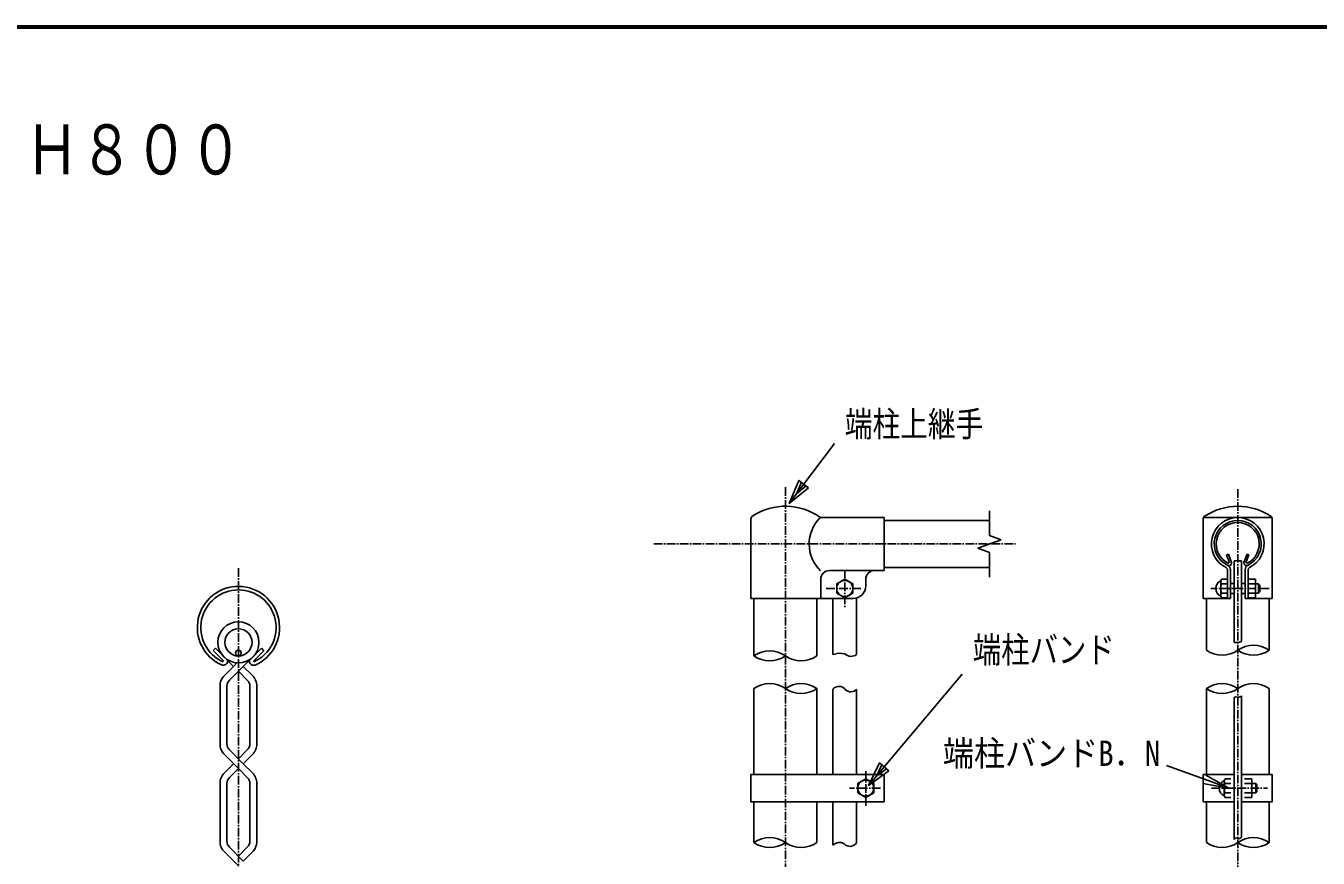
# Model space of a CAD drawing. Units: millimetres, scale not verified. Extents: x -4425 to 4425, y -3150 to 3150.
# Drawn here: x 0 to 2239, y 1482 to 2925 of the extents above; entities that cross this region are included whole.
import ezdxf
from ezdxf.enums import TextEntityAlignment as Align

# ---------------------------------------------------------------- set-up
doc = ezdxf.new("R2010")
doc.units = ezdxf.units.MM
doc.header["$LTSCALE"] = 20
doc.linetypes.add('USER1', pattern=[1.125, 0.75, -0.125, 0.125, -0.125])
for name, color, linetype, lineweight in [('0-3_1', 7, 'Continuous', 25), ('0-4_0', 7, 'Continuous', 25), ('0-5_CENTLN-L', 2, 'USER1', 25), ('0-9_EXTCNT-L', 2, 'Continuous', 25), ('0-C_WAKU', 7, 'Continuous', 25), ('0-D_D-TTL-TXT', 7, 'Continuous', 25)]:
    doc.layers.add(name, color=color, linetype=linetype, lineweight=lineweight)
doc.styles.add('ＭＳ ゴシック', font='')
doc.styles.get('ＭＳ ゴシック').set_extended_font_data('MS Gothic')

# ---------------------------------------------------------------- blocks, each defined once
blk = doc.blocks.new('C8')
at = {"layer": '0-3_1', "color": 4}
blk.add_line((112163.6, 113764.9), (113726.7, 115846.8), dxfattribs=at)
blk.add_lwpolyline([(112835.9, 114310.5), (112163.6, 113764.9), (112500, 114562.7)], close=True, dxfattribs=at)
blk.add_lwpolyline([(112751.9, 114373.6), (112415.8, 114100.7), (112584, 114499.6)], dxfattribs=at)
blk = doc.blocks.new('C10')
at = {"layer": '0-3_1', "color": 4}
blk.add_line((114914.8, 103992.9), (118152.7, 107849.7), dxfattribs=at)
blk.add_lwpolyline([(115615.7, 104501.3), (114914.8, 103992.9), (115294.1, 104771.3)], close=True, dxfattribs=at)
blk.add_lwpolyline([(115535.3, 104568.8), (115184.8, 104314.6), (115374.5, 104703.8)], dxfattribs=at)
blk = doc.blocks.new('DARROWS')
at = {"layer": '0-4_0', "color": 2}
blk.add_line((0, 0), (-19.982, 0), dxfattribs=at)
blk.add_lwpolyline([(-20, -3.333), (0, 0), (-20, 3.333)], dxfattribs=at)

msp = doc.modelspace()

# ---------------------------------------------------------------- linework, layer by layer
at = {"layer": '0-3_1', "color": 2, "linetype": 'USER1'}
for p, q in [((1316.15, 2125.41), (1316.15, 979.86)), ((2100.1, 2122.03), (2100.1, 976.48)), ((368.25, 1984.9), (368.25, 455.51)), ((1419, 1982.36), (1419, 1915.1)), ((1387.03, 1949.8), (1449.65, 1949.8)), ((2154.62, 1949.8), (2053.62, 1949.8)), ((1455.43, 1573.23), (1455.43, 1635.82)), ((1481.06, 1603.73), (1427.51, 1603.73)), ((2054.55, 1603.73), (2151.74, 1603.73))]:
    msp.add_line(p, q, dxfattribs=at)
at = {"layer": '0-3_1', "color": 4}
for p, q in [((1669.72, 2041.6), (1669.72, 2084.46)), ((1689.85, 2034.27), (1669.72, 2041.6)), ((1649.58, 2019.61), (1689.85, 2034.27))]:
    msp.add_line(p, q, dxfattribs=at)
at = {"layer": '0-3_1'}
for p, q in [((1256.36, 2069.83), (1256.36, 1932.66)), ((1376.79, 2073.01), (1487.57, 2073.01)), ((1487.57, 2073.01), (1487.57, 1980.87)), ((1487.57, 2067.66), (1669.72, 2067.66)), ((2159.88, 2073.01), (2040.31, 2073.01)), ((2040.31, 2070.79), (2040.31, 1932.65)), ((2159.88, 1932.66), (2159.88, 2070.79)), ((2083.97, 2009.27), (2080.75, 2008.1)), ((2085.89, 1993.98), (2080.75, 2008.1)), ((2089.28, 1994.69), (2083.97, 2009.27)), ((2093.67, 1997.45), (2093.67, 1855.85)), ((2093.67, 1997.45), (2106.53, 1997.45)), ((2106.53, 1997.45), (2106.53, 1857.73)), ((2110.91, 1994.69), (2116.22, 2009.27)), ((2114.3, 1993.98), (2119.44, 2008.1)), ((2116.22, 2009.27), (2119.44, 2008.1)), ((1392.32, 1980.87), (1487.57, 1980.87)), ((1487.57, 1986.23), (1669.72, 1986.23)), ((2082.31, 1982.03), (2082.31, 1932.66)), ((2087.24, 1982.15), (2087.24, 1932.65)), ((2112.95, 1982.15), (2112.95, 1932.65)), ((2117.88, 1982.04), (2117.88, 1932.66)), ((1377.32, 1965.87), (1377.32, 1932.66)), ((1377.32, 1965.87), (1377.32, 1932.66)), ((1455.43, 1965.87), (1455.43, 1954.08)), ((2070.53, 1963.02), (2072.17, 1965.87)), ((2070.53, 1936.58), (2070.53, 1963.02)), ((2071.82, 1957.83), (2082.31, 1957.83)), ((2072.17, 1965.87), (2082.31, 1965.87)), ((2087.24, 1958.37), (2093.67, 1958.37)), ((2106.53, 1958.37), (2112.95, 1958.37)), ((2116.81, 1957.83), (2136.1, 1957.83)), ((2130.74, 1965.87), (2117.88, 1965.87)), ((2130.74, 1965.87), (2130.74, 1933.73)), ((2136.1, 1957.83), (2138.24, 1955.68)), ((2136.1, 1957.83), (2136.1, 1941.77)), ((2138.24, 1955.68), (2138.24, 1943.91)), ((1256.36, 1932.66), (1434, 1932.65)), ((1261.72, 1833.01), (1261.72, 1932.66)), ((1370.57, 1833.01), (1370.57, 1932.65)), ((1398.65, 1932.65), (1398.64, 1835.38)), ((1439.36, 1932.65), (1439.36, 1835.38)), ((2087.24, 1932.65), (2040.31, 1932.65)), ((2045.67, 1932.65), (2045.67, 1842.65)), ((2082.31, 1941.76), (2071.82, 1941.76)), ((2087.24, 1941.23), (2093.67, 1941.23)), ((2106.53, 1941.23), (2112.95, 1941.23)), ((2159.88, 1932.65), (2112.95, 1932.65)), ((2116.81, 1941.77), (2136.1, 1941.77)), ((2130.74, 1933.73), (2117.88, 1933.73)), ((2138.24, 1943.91), (2136.1, 1941.77)), ((2154.53, 1932.65), (2154.53, 1842.65)), ((328.54, 1846.53), (324.29, 1842.29)), ((342.89, 1823.7), (324.29, 1842.29)), ((347.74, 1827.33), (328.54, 1846.53)), ((389.01, 1826.93), (408.21, 1846.13)), ((393.86, 1823.3), (412.45, 1841.89)), ((408.21, 1846.13), (412.45, 1841.89)), ((344.06, 1799.12), (359.76, 1814.82)), ((359.76, 1814.82), (347.33, 1827.25)), ((359.76, 1814.82), (365.79, 1820.85)), ((392.43, 1799.12), (376.73, 1814.82)), ((383.73, 1790.85), (368.25, 1806.33)), ((336.37, 1780.55), (336.37, 1680.33)), ((348.37, 1780.24), (348.37, 1680.64)), ((388.12, 1780.24), (388.12, 1680.64)), ((400.12, 1780.55), (400.12, 1680.33)), ((1261.72, 1776.23), (1261.72, 1627.3)), ((1370.57, 1776.23), (1370.57, 1627.3)), ((1398.64, 1775.38), (1398.64, 1627.3)), ((1439.36, 1775.38), (1439.36, 1627.3)), ((2045.67, 1776.23), (2045.67, 1627.3)), ((2154.53, 1776.23), (2154.53, 1627.3)), ((2093.67, 1760.87), (2093.67, 1514.73)), ((2106.53, 1763.65), (2106.53, 1518.9)), ((368.25, 1637.58), (344.06, 1661.77)), ((376.73, 1646.07), (352.76, 1670.03)), ((368.25, 1654.55), (383.73, 1670.03)), ((376.73, 1646.07), (392.43, 1661.77)), ((344.06, 1630.37), (359.76, 1646.07)), ((352.76, 1622.1), (368.25, 1637.58)), ((383.73, 1622.1), (368.25, 1637.58)), ((392.43, 1630.37), (376.73, 1646.07)), ((1256.36, 1627.3), (1256.36, 1580.15)), ((2040.31, 1627.3), (2040.31, 1580.16)), ((2093.67, 1627.3), (2040.31, 1627.3)), ((2076.53, 1616.95), (2078.17, 1619.8)), ((2076.53, 1590.5), (2076.53, 1616.95)), ((2078.17, 1619.8), (2088.31, 1619.8)), ((2124.74, 1619.8), (2111.88, 1619.8)), ((2124.74, 1619.8), (2124.74, 1587.65)), ((336.37, 1611.8), (336.37, 1511.58)), ((348.37, 1611.49), (348.37, 1511.89)), ((388.12, 1611.49), (388.12, 1511.89)), ((400.12, 1611.8), (400.12, 1511.58)), ((2077.81, 1611.76), (2088.31, 1611.76)), ((2088.31, 1595.69), (2077.81, 1595.69)), ((2111.88, 1611.76), (2131.17, 1611.76)), ((2111.88, 1595.7), (2131.17, 1595.7)), ((2131.17, 1611.76), (2133.31, 1609.61)), ((2131.17, 1611.23), (2131.17, 1596.23)), ((2133.31, 1597.84), (2131.17, 1595.7)), ((2133.31, 1609.61), (2133.31, 1597.84)), ((1256.36, 1580.16), (1487.57, 1580.16)), ((1261.72, 1580.16), (1261.72, 1509.44)), ((1370.57, 1580.16), (1370.57, 1509.44)), ((1398.64, 1580.16), (1398.64, 1504.61)), ((1439.36, 1580.16), (1439.36, 1509.01)), ((2040.31, 1580.16), (2093.67, 1580.16)), ((2045.67, 1580.16), (2045.67, 1509.44)), ((2124.74, 1587.65), (2111.88, 1587.65)), ((2154.53, 1580.16), (2154.53, 1509.44)), ((376.73, 1477.32), (352.76, 1501.28)), ((368.25, 1485.8), (383.73, 1501.28)), ((368.25, 1468.83), (344.06, 1493.02)), ((376.73, 1477.32), (392.43, 1493.02))]:
    msp.add_line(p, q, dxfattribs=at)
at = {"layer": '0-3_1', "color": 4}
msp.add_lwpolyline([(1649.58, 2019.61), (1669.72, 2012.28), (1669.72, 1969.43)], dxfattribs=at)
at = {"layer": '0-3_1'}
for points in [[(1419, 1965.88), (1405.07, 1957.84), (1405.07, 1941.76), (1419, 1933.71), (1432.93, 1941.76), (1432.93, 1957.84)], [(1455.43, 1587.64), (1469.36, 1595.68), (1469.36, 1611.77), (1455.43, 1619.81), (1441.5, 1611.77), (1441.5, 1595.68)]]:
    msp.add_lwpolyline(points, close=True, dxfattribs=at)
for points in [[(2082.31, 1933.73), (2072.17, 1933.73), (2070.53, 1936.58)], [(352.76, 1790.85), (368.25, 1806.33), (389.17, 1827.25)], [(1256.36, 1627.3), (1487.57, 1627.3), (1487.57, 1580.15)], [(2106.53, 1580.16), (2159.88, 1580.16), (2159.88, 1627.3), (2106.53, 1627.3)], [(2088.31, 1587.66), (2078.17, 1587.66), (2076.53, 1590.5)]]:
    msp.add_lwpolyline(points, dxfattribs=at)
for centre, radius in [((1419, 1949.8), 13.93), ((368.25, 1856.39), 35.62), ((368.25, 1856.39), 23.62), ((368.25, 1838.02), 4.88), ((1455.43, 1603.73), 13.93)]:
    msp.add_circle(centre, radius, dxfattribs=at)
for centre, radius, start, end in [((1316.14, 1987.3), 105, 54.71885, 122.56768), ((2100.1, 1989.99), 102.31, 55.51549, 124.48558), ((1263.43, 2069.83), 7.07, 122.56775, 180), ((1422.29, 2026.85), 64.93, 134.70698, 225.94341), ((2044.6, 2070.79), 4.29, 124.48541, 180), ((2100.1, 2026.94), 45.75, 296.17496, 243.82745), ((2100.1, 2026.94), 40.71, 296.23563, 243.76709), ((2100.1, 2026.94), 37.29, 294.33505, 245.82556), ((2155.6, 2070.79), 4.29, 0, 55.51532), ((2085.1, 1993.79), 4.29, 245.55661, 10.65573), ((2115.1, 1993.77), 4.29, 169.34418, 287.95502), ((1392.32, 1965.87), 15, 90, 180), ((1470.43, 1965.87), 15, 90, 180), ((2078.03, 1982.03), 4.29, 0, 63.82726), ((2078.03, 1982.15), 9.21, 0, 63.76679), ((2122.17, 1982.15), 9.21, 116.23545, 180), ((2122.17, 1982.04), 4.29, 116.17509, 180), ((368.33, 1882.12), 71.25, 292.92905, 245.65784), ((1434, 1954.08), 21.43, 270, 0), ((2076.72, 1949.8), 14.76, 114.79445, 245.20555), ((2095.99, 1966.59), 25.71, 187.97958, 199.90953), ((2096.24, 1949.8), 25.71, 161.79012, 198.20988), ((368.33, 1882.12), 65.25, 294.33545, 245.82672), ((2095.99, 1933.01), 25.71, 160.09047, 172.02042), ((342.08, 1824.1), 7.5, 245.55145, 10.65768), ((394.58, 1824.07), 7.5, 169.34225, 276.63836), ((362.62, 1780.55), 26.25, 134.99994, 179.99992), ((373.87, 1780.55), 26.25, 0, 44.99998), ((363.37, 1780.24), 15, 134.99994, 179.99992), ((373.12, 1780.24), 15, 0, 45.00122), ((362.62, 1680.33), 26.25, 179.99992, 225.00006), ((363.37, 1680.64), 15, 179.99992, 225.0013), ((373.12, 1680.64), 15, 315.00125, 0), ((373.87, 1680.33), 26.25, 315.00003, 0), ((362.62, 1611.8), 26.25, 134.99994, 179.99992), ((363.37, 1611.49), 15, 134.99994, 179.99992), ((373.12, 1611.49), 15, 0, 45.00122), ((373.87, 1611.8), 26.25, 0, 44.99998), ((2082.72, 1603.73), 14.76, 114.79445, 245.20555), ((2101.99, 1620.52), 25.71, 187.97958, 199.90953), ((2101.99, 1586.93), 25.71, 160.09047, 172.02042), ((2102.24, 1603.73), 25.71, 161.79012, 198.20988), ((362.62, 1511.58), 26.25, 179.99992, 225.00006), ((363.37, 1511.89), 15, 179.99992, 225.0013), ((373.12, 1511.89), 15, 315.00125, 0), ((373.87, 1511.58), 26.25, 315.00003, 0)]:
    msp.add_arc(centre, radius, start, end, dxfattribs=at)
at = {"layer": '0-3_1', "color": 4}
for centre, radius, start, end in [((1288.93, 1794.09), 47.49, 55.03597, 124.96473), ((1410.88, 1799.85), 37.58, 76.84252, 108.99897), ((1430, 1847.17), 15.05, 225.44725, 308.45767), ((2072.88, 1881.57), 47.49, 235.03572, 304.96435), ((2093.29, 1903.34), 47.48, 270.46069, 286.18957), ((2127.31, 1803.74), 47.49, 55.03565, 124.96428), ((2127.31, 1881.57), 47.49, 235.03604, 304.96435), ((1288.93, 1871.93), 47.49, 235.03528, 304.96435), ((1343.36, 1871.93), 47.49, 235.03604, 304.96481), ((1288.93, 1737.31), 47.49, 55.03597, 124.96473), ((1343.36, 1737.31), 47.49, 55.0352, 124.96473), ((1343.36, 1815.14), 47.49, 235.03604, 304.96481), ((1409.06, 1766.15), 13.92, 38.6186, 138.4232), ((1429.42, 1783.13), 12.6, 221.17502, 322.06772), ((2072.88, 1737.31), 47.49, 55.03565, 124.96428), ((2072.88, 1815.14), 47.49, 235.03482, 304.96405), ((2127.31, 1737.31), 47.49, 55.03565, 124.96396), ((2097.59, 1752), 9.69, 72.50617, 113.87069), ((2100.85, 1769.12), 7.89, 267.52509, 316.03943), ((1288.93, 1470.52), 47.49, 55.03597, 124.96473), ((1288.93, 1548.36), 47.49, 235.03528, 304.96435), ((1343.36, 1548.36), 47.49, 235.03604, 304.96481), ((1409.76, 1495.05), 14.66, 55.19426, 139.33984), ((1428.01, 1516.21), 13.44, 222.71982, 327.64319), ((2072.88, 1548.36), 47.49, 235.03572, 304.96435), ((2097.77, 1513.06), 4.43, 58.06492, 157.77832), ((2127.31, 1470.52), 47.49, 55.03565, 124.96428), ((2127.31, 1548.36), 47.49, 235.03604, 304.96435), ((2102.4, 1520.67), 4.49, 239.35608, 336.8352)]:
    msp.add_arc(centre, radius, start, end, dxfattribs=at)
at = {"layer": '0-5_CENTLN-L'}
msp.add_line((1088.17, 2026.94), (1714.72, 2026.94), dxfattribs=at)
at = {"layer": '0-9_EXTCNT-L'}
msp.add_line((2042.36, 1619.05), (1976.67, 1642.83), dxfattribs=at)
at = {"layer": '0-C_WAKU'}
msp.add_line((-4048.09, 2923), (4197.91, 2923), dxfattribs=at)
msp.add_lwpolyline([(-4050.09, 2925), (4199.91, 2925), (4199.91, -2925), (-4050.09, -2925)], close=True, dxfattribs=at)
msp.add_lwpolyline([(-4046.09, -2921), (-4046.09, 2921), (4195.91, 2921)], dxfattribs=at)

# ---------------------------------------------------------------- block references
at = {"layer": '0-4_0', "xscale": 0.05, "yscale": 0.05}
for name in ['C8', 'C10']:
    msp.add_blockref(name, (-4285.33, -3591.17), dxfattribs=at)
at = {"layer": '0-9_EXTCNT-L', "xscale": 2.25, "yscale": 2.25, "rotation": 340.09552}
msp.add_blockref('DARROWS', (2084.67, 1603.73), dxfattribs=at)

# ---------------------------------------------------------------- texts
at = {"layer": '0-3_1', "color": 4, "style": 'ＭＳ ゴシック'}
for s, height, width, p in [('端柱上継手', 43.99, 0.8, (1419.08, 2199.62)), ('端柱バンド', 45.1, 0.8, (1640.9, 1807.54)), ('端柱バンドB．N', 43.86, 0.9, (1589.06, 1629.1))]:
    msp.add_text(s, height=height, dxfattribs=dict(at, width=width)).set_placement(p, align=Align.BOTTOM_LEFT)
at = {"layer": '0-D_D-TTL-TXT', "style": 'ＭＳ ゴシック', "width": 0.8}
msp.add_text('ＮＲ－Ｃ４ＰＥＴ型 Ｈ８００', height=86.59, dxfattribs=at).set_placement((-899.3, 2641.4), align=Align.BOTTOM_LEFT)

doc.saveas('drawing.dxf')
